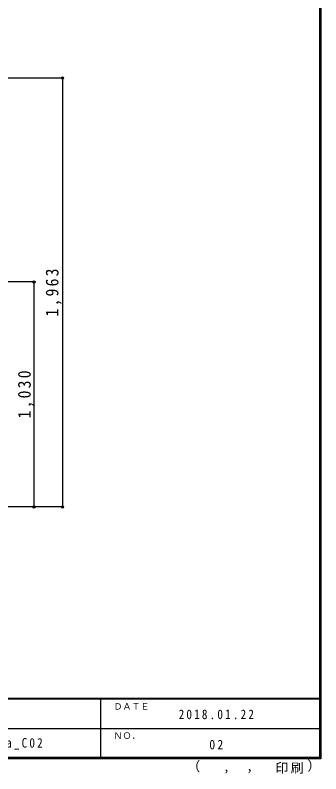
# Model space of a CAD drawing. Units: millimetres, scale not verified. Extents: x -3922 to 3878, y -2932 to 2722.
# Drawn here: x 2482 to 3878, y -2932 to 539 of the extents above; entities that cross this region are included whole.
import ezdxf
from ezdxf.enums import TextEntityAlignment as Align

# ---------------------------------------------------------------- set-up
doc = ezdxf.new("R2010")
doc.units = ezdxf.units.MM
doc.header["$LTSCALE"] = 20
doc.header["$PDMODE"] = 32
doc.header["$PDSIZE"] = 10
for name, color, linetype in [('0-B_寸法', 7, 'Continuous'), ('F-1_枠', 6, 'Continuous'), ('F-A_文字', 7, 'Continuous')]:
    doc.layers.add(name, color=color, linetype=linetype)
doc.styles.add('ＭＳ ゴシック', font='')
doc.styles.get('ＭＳ ゴシック').set_extended_font_data('MS Gothic')

msp = doc.modelspace()

# ---------------------------------------------------------------- linework, layer by layer
at = {"layer": '0-B_寸法', "color": 4}
for p, q in [((2698.33, 251.73), (2438.33, 251.73)), ((2698.33, 251.73), (2698.33, -1711.27)), ((2568.33, -681.27), (2238.33, -681.27)), ((2568.33, -1711.27), (2568.33, -681.27)), ((2698.33, -1711.27), (2238.33, -1711.27))]:
    msp.add_line(p, q, dxfattribs=at)
at = {"layer": '0-B_寸法'}
for p in [(2698.33, 251.73), (2568.33, -681.27), (2568.33, -1711.27), (2698.33, -1711.27)]:
    msp.add_point(p, dxfattribs=at)
at = {"layer": 'F-1_枠'}
for p, q in [((3871.3, 2722.29), (3871.3, -2864.37)), ((3874.63, 2722.29), (3874.63, -2864.37)), ((3877.97, 2722.29), (3877.97, -2864.37)), ((3877.97, -2587.71), (-3922.03, -2587.71)), ((3877.97, -2591.04), (-3922.03, -2591.04)), ((2871.3, -2591.04), (2871.3, -2857.71)), ((-22.03, -2724.37), (3871.3, -2724.38)), ((3877.97, -2857.71), (-3922.03, -2857.71)), ((3877.97, -2861.04), (-3922.03, -2861.04)), ((3877.97, -2864.37), (-3922.03, -2864.37))]:
    msp.add_line(p, q, dxfattribs=at)

# ---------------------------------------------------------------- texts
at = {"layer": '0-B_寸法', "char_height": 58.65, "attachment_point": 7, "rotation": 90, "style": 'ＭＳ ゴシック'}
for s, insert in [('\\T1.28;\\W0.9;1,963', (2695.01, -839.77)), ('\\T1.28;\\W0.9;1,030', (2568.33, -1306.27))]:
    msp.add_mtext(s, dxfattribs=dict(at, insert=insert))
at = {"layer": 'F-A_文字', "style": 'ＭＳ ゴシック'}
for s, height, p in [('ＤＡＴＥ', 29.33, (2931.3, -2647.71)), ('ＮＯ．', 29.33, (2931.3, -2781.04)), ('（', 43.99, (3267.32, -2933.25)), ('）', 43.99, (3816.9, -2930.46)), (',', 43.99, (3432.15, -2933.25)), (',', 43.99, (3538.1, -2931.39))]:
    msp.add_text(s, height=height, dxfattribs=at).set_placement(p, align=Align.BOTTOM_LEFT)
at = {"layer": 'F-A_文字', "char_height": 43.99, "attachment_point": 7, "style": 'ＭＳ ゴシック'}
for s, insert in [('\\T1.39;\\W0.85;2018.01.22', (3228.8, -2682.71)), ('\\T1.39;\\W0.85;GS-403a_C02', (2228.8, -2821.04)), ('\\T1.36;\\W0.9;02', (3368.8, -2821.04)), ('\\T1.17;印刷', (3670.07, -2932.32))]:
    msp.add_mtext(s, dxfattribs=dict(at, insert=insert))

doc.saveas('drawing.dxf')
